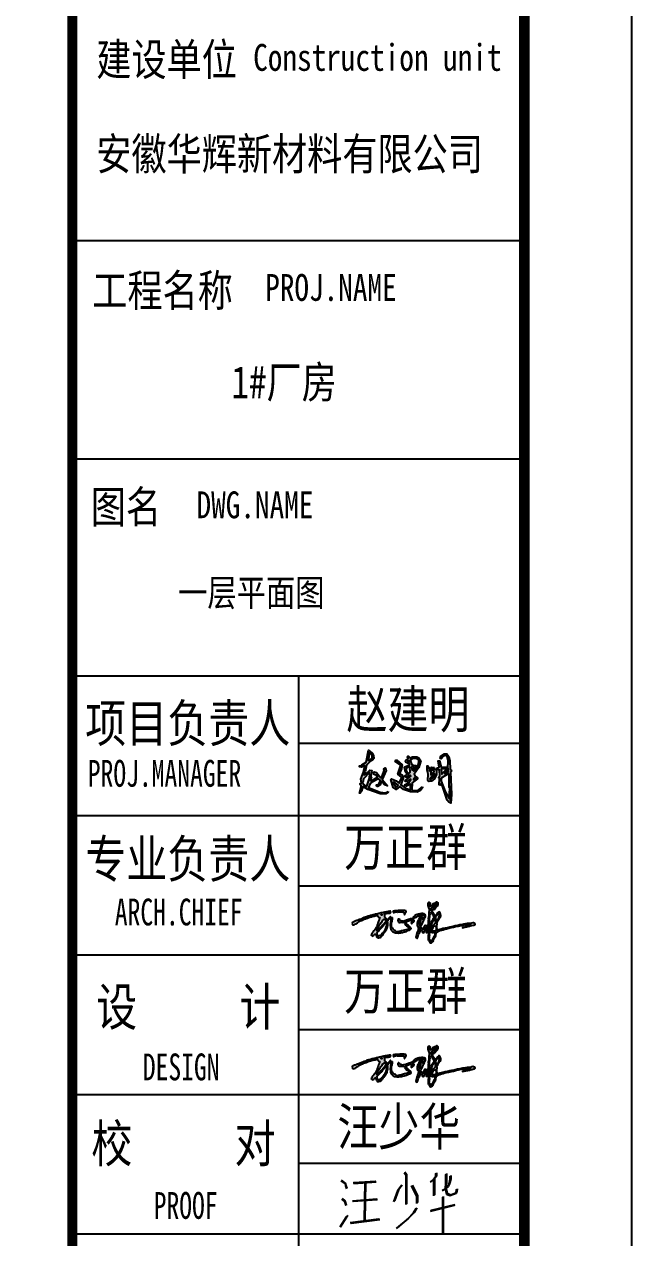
# Model space of a CAD drawing. Extents: x -266287 to 275962, y -324567 to 363765.
# Drawn here: x -83078 to -71765, y 43529 to 66148 of the extents above; entities that cross this region are included whole.
import ezdxf
from ezdxf.enums import TextEntityAlignment as Align

# ---------------------------------------------------------------- set-up
doc = ezdxf.new("R2010")
doc.units = 0
doc.header["$LTSCALE"] = 1000
doc.linetypes.add('LENGSHUI', pattern=[22, 20, -1, 0, -1])
doc.layers.get('0').update_dxf_attribs({"linetype": 'CONTINUOUS'})
for name, color, linetype in [('0-TK', 4, 'CONTINUOUS'), ('00签名', 7, 'LENGSHUI'), ('PUB_TITLE', 4, 'CONTINUOUS')]:
    doc.layers.add(name, color=color, linetype=linetype)
doc.styles.add('-黑体', font='simhei.ttf', dxfattribs={"width": 0.8})

# ---------------------------------------------------------------- blocks, each defined once
blk = doc.blocks.new('A$C41BB26E9')
for p, q in [((783, 753), (803, 727)), ((787, 758), (808, 733)), ((794, 763), (814, 738)), ((1172, 748), (1172, 708)), ((1179, 753), (1179, 713)), ((8, 656), (61, 616)), ((12, 658), (64, 618)), ((14, 661), (66, 622)), ((61, 616), (65, 591)), ((64, 618), (68, 593)), ((66, 622), (70, 596)), ((70, 596), (81, 564)), ((158, 630), (432, 651)), ((162, 632), (436, 652)), ((166, 623), (440, 643)), ((169, 624), (443, 644)), ((301, 641), (293, 177)), ((304, 642), (296, 178)), ((309, 633), (301, 169)), ((312, 635), (304, 171)), ((753, 595), (707, 537)), ((760, 600), (713, 542)), ((803, 727), (803, 362)), ((808, 733), (808, 367)), ((814, 738), (814, 372)), ((874, 596), (940, 471)), ((881, 601), (947, 476)), ((1145, 670), (1101, 635)), ((1149, 675), (1105, 640)), ((1156, 680), (1112, 645)), ((1167, 703), (1145, 670)), ((1145, 670), (1145, 472)), ((1172, 708), (1149, 675)), ((1150, 675), (1150, 477)), ((1179, 713), (1156, 680)), ((1156, 680), (1156, 482)), ((1167, 743), (1167, 703)), ((1291, 621), (1285, 563)), ((1290, 732), (1292, 663)), ((1296, 626), (1290, 568)), ((1292, 663), (1291, 621)), ((1295, 737), (1296, 668)), ((1296, 668), (1296, 626)), ((1302, 631), (1296, 574)), ((1302, 743), (1303, 673)), ((1303, 673), (1302, 631)), ((1331, 615), (1317, 580)), ((1335, 620), (1322, 585)), ((1342, 625), (1329, 591)), ((1343, 670), (1331, 615)), ((1348, 675), (1335, 620)), ((1355, 680), (1342, 625)), ((1345, 710), (1343, 670)), ((1350, 715), (1348, 675)), ((1357, 720), (1355, 680)), ((65, 591), (76, 558)), ((68, 593), (79, 560)), ((702, 532), (653, 398)), ((707, 537), (658, 403)), ((713, 542), (665, 408)), ((748, 590), (702, 532)), ((870, 591), (935, 466)), ((935, 466), (935, 377)), ((940, 471), (940, 382)), ((947, 476), (947, 387)), ((1274, 544), (1250, 531)), ((1252, 453), (1252, 0)), ((1279, 549), (1255, 536)), ((1256, 458), (1257, 5)), ((1285, 554), (1262, 541)), ((1263, 463), (1264, 10)), ((1317, 580), (1274, 544)), ((1322, 585), (1279, 549)), ((1329, 591), (1285, 554)), ((1285, 563), (1302, 492)), ((1290, 568), (1307, 498)), ((1296, 574), (1313, 503)), ((1302, 492), (1343, 473)), ((1307, 498), (1347, 478)), ((1313, 503), (1354, 483)), ((1343, 473), (1422, 505)), ((1347, 478), (1426, 510)), ((1354, 483), (1433, 515)), ((1422, 505), (1427, 546)), ((1426, 510), (1431, 551)), ((1433, 515), (1438, 556)), ((18, 431), (54, 402)), ((21, 433), (57, 404)), ((23, 437), (59, 407)), ((54, 402), (69, 350)), ((57, 404), (72, 352)), ((59, 407), (74, 355)), ((150, 410), (448, 432)), ((153, 411), (451, 433)), ((156, 405), (454, 427)), ((159, 406), (457, 428)), ((926, 312), (896, 257)), ((931, 317), (901, 262)), ((938, 323), (907, 267)), ((1106, 284), (1400, 355)), ((1111, 289), (1405, 360)), ((1118, 294), (1411, 365)), ((0, 95), (95, 235)), ((0, 89), (78, 211)), ((3, 91), (81, 213)), ((5, 95), (83, 216)), ((58, 180), (74, 205)), ((62, 182), (77, 207)), ((64, 186), (79, 210)), ((123, 142), (475, 189)), ((126, 143), (479, 190)), ((131, 134), (483, 181)), ((134, 135), (486, 182)), ((828, 187), (687, 68)), ((833, 192), (692, 73)), ((839, 197), (699, 78)), ((896, 257), (828, 187)), ((901, 262), (833, 192)), ((907, 267), (839, 197))]:
    blk.add_line(p, q)
blk = doc.blocks.new('WZQ')
h = blk.add_hatch(color=256)
h.paths.add_polyline_path([(11296, 18321), (11272, 18339), (11273, 18447), (11289, 18516), (11289, 18568), (11289, 18629), (11283, 18671), (11257, 18685), (11245, 18715), (11245, 18745), (11261, 18767), (11293, 18771), (11349, 18773), (11435, 18791), (11561, 18811), (11689, 18819), (11822, 18829), (11930, 18849), (11992, 18879), (12014, 18944), (12003, 18996), (11994, 19030), (11983, 19051), (11962, 19062), (11912, 19056), (11892, 19049), (11839, 19041), (11790, 19023), (11759, 19017), (11723, 19015), (11670, 19005), (11608, 18994), (11569, 18986), (11530, 18975), (11443, 18958), (11427, 18954), (11386, 18954), (11295, 18936), (11271, 18932), (11185, 18915), (11086, 18898), (11047, 18882), (10977, 18871), (10907, 18860), (10823, 18851), (10717, 18827), (10661, 18801), (10599, 18795), (10557, 18778), (10531, 18769), (10455, 18748), (10386, 18735), (10352, 18727), (10220, 18723), (10188, 18691), (10156, 18687), (9976, 18643), (9864, 18619), (9744, 18595), (9543, 18527), (9327, 18471), (9251, 18447), (9179, 18423), (9047, 18387), (8903, 18335), (8771, 18279), (8682, 18243), (8370, 18105), (8273, 18069), (8111, 18040), (7978, 17955), (7864, 17931), (7723, 17875), (7642, 17846), (7553, 17814), (7488, 17778), (7415, 17729), (7371, 17693), (7294, 17664), (7270, 17604), (7261, 17577), (7268, 17542), (7284, 17516), (7295, 17492), (7317, 17467), (7344, 17448), (7412, 17404), (7468, 17395), (7523, 17404), (7639, 17467), (7711, 17515), (7749, 17540), (7826, 17577), (7867, 17620), (7928, 17657), (8002, 17721), (8056, 17762), (8120, 17791), (8204, 17834), (8280, 17872), (8357, 17917), (8417, 17939), (8546, 17985), (8611, 18021), (8657, 18044), (8765, 18093), (8838, 18128), (8916, 18142), (8992, 18171), (9068, 18202), (9170, 18233), (9246, 18258), (9412, 18333), (9471, 18351), (9562, 18372), (9615, 18385), (9669, 18400), (9745, 18435), (9826, 18448), (9865, 18458), (10017, 18479), (10065, 18496), (10130, 18494), (10162, 18519), (10205, 18535), (10244, 18535), (10340, 18562), (10358, 18568), (10396, 18495), (10411, 18465), (10442, 18423), (10466, 18393), (10478, 18371), (10502, 18345), (10536, 18325), (10589, 18304), (10605, 18299), (10649, 18293), (10668, 18293), (10651, 18221), (10645, 18183), (10633, 18146), (10626, 18118), (10614, 18091), (10602, 18059), (10580, 18011), (10567, 17978), (10536, 17911), (10520, 17864), (10465, 17722), (10431, 17648), (10412, 17581), (10393, 17533), (10372, 17496), (10348, 17421), (10345, 17344), (10340, 17312), (10308, 17253), (10284, 17179), (10249, 17128), (10200, 17049), (10167, 16978), (10134, 16936), (10110, 16894), (10077, 16833), (10049, 16786), (9941, 16654), (9842, 16560), (9753, 16419), (9701, 16330), (9654, 16269), (9645, 16208), (9631, 16147), (9734, 16053), (9800, 16010), (9838, 16034), (9870, 16085), (9936, 16123), (10016, 16203), (10059, 16236), (10124, 16259), (10162, 16259), (10186, 16175), (10214, 16081), (10251, 15996), (10280, 15944), (10331, 15869), (10360, 15836), (10435, 15836), (10468, 15818), (10538, 15808), (10703, 15850), (10778, 15897), (10844, 15959), (10938, 16085), (11065, 16189), (11098, 16236), (11145, 16306), (11173, 16363), (11249, 16476), (11291, 16518), (11385, 16659), (11498, 16837), (11559, 16974), (11620, 17195), (11649, 17275), (11672, 17472), (11672, 17557), (11658, 17674), (11634, 17773), (11611, 17886), (11987, 18332), (11987, 18389), (11926, 18389), (11893, 18337), (11762, 18201), (11710, 18130), (11639, 18069), (11573, 18013), (11545, 18039), (11507, 18108), (11485, 18141), (11430, 18202), (11388, 18251), (11355, 18271), (11309, 18304)])
h.paths.add_polyline_path([(10874, 18586), (10854, 18607), (10839, 18647), (10829, 18673), (10863, 18686), (10905, 18691), (10937, 18667), (10935, 18637), (10927, 18614), (10918, 18593)], flags=16)
h.paths.add_polyline_path([(11115, 18044), (11200, 18096), (11284, 18103), (11327, 18035), (11379, 17934), (11401, 17891), (11405, 17862), (11395, 17810), (11320, 17712), (11255, 17657), (11203, 17576), (11037, 17419), (10998, 17354), (10861, 17211), (10724, 17078), (10665, 17003), (10643, 16974), (10509, 16843), (10444, 16762), (10366, 16687), (10340, 16677), (10324, 16688), (10327, 16707), (10330, 16785), (10362, 16866), (10388, 16928), (10408, 16990), (10454, 17071), (10483, 17153), (10584, 17306), (10626, 17403), (10708, 17472), (10760, 17559), (10812, 17647), (10844, 17664), (10962, 17804), (11063, 17976)], flags=16)
h.paths.add_polyline_path([(11421, 17667), (11439, 17667), (11472, 17601), (11498, 17479), (11491, 17331), (11428, 17110), (11391, 16984), (11299, 16793), (11195, 16623), (11129, 16527), (11051, 16390), (10955, 16317), (10867, 16210), (10701, 16110), (10597, 16040), (10497, 16010), (10427, 16051), (10412, 16103), (10398, 16158), (10350, 16235), (10335, 16306), (10298, 16365), (10346, 16424), (10409, 16516), (10520, 16630), (10612, 16730), (10719, 16852), (10833, 16988), (10926, 17091), (10992, 17147), (11018, 17206), (11133, 17287), (11166, 17372), (11225, 17431), (11273, 17505), (11358, 17586)], flags=16)
h.paths.add_polyline_path([(12180, 17834), (12190, 17952), (12226, 18065), (12244, 18165), (12216, 18281), (12211, 18280), (12111, 18244), (12053, 18136), (12028, 18032), (12028, 17895), (11995, 17812), (11985, 17647), (11954, 17431), (11954, 17318), (11976, 17205), (11995, 17028), (12026, 16806), (12149, 16684), (12235, 16589), (12321, 16525), (12475, 16453), (12602, 16425), (12752, 16412), (12919, 16407), (13006, 16389), (13214, 16425), (13350, 16453), (13454, 16471), (13668, 16525), (13781, 16552), (13926, 16593), (14116, 16693), (14311, 16756), (14425, 16824), (14534, 16915), (14511, 17005), (14398, 17123), (14275, 17232), (14148, 17354), (14080, 17418), (13989, 17486), (13921, 17544), (13813, 17608), (13754, 17608), (13835, 17708), (13985, 17775), (14062, 17839), (14184, 17875), (14348, 17943), (14547, 17952), (14656, 17961), (14724, 17961), (14701, 17902), (14656, 17866), (14606, 17825), (14574, 17771), (14497, 17708), (14484, 17640), (14547, 17581), (14620, 17544), (14683, 17626), (14815, 17717), (14846, 17780), (14887, 17875), (14892, 17961), (14774, 18088), (14715, 18165), (14629, 18188), (14420, 18129), (14252, 18061), (14180, 18043), (13953, 17957), (13872, 17911), (13613, 17852), (13522, 17816), (13445, 17830), (13323, 17862), (13182, 17948), (13124, 18047), (13001, 18097), (12910, 18097), (12897, 18043), (12897, 17948), (12938, 17839), (12974, 17744), (13078, 17703), (13151, 17703), (13223, 17717), (13287, 17712), (13386, 17698), (13495, 17712), (13577, 17708), (13645, 17703), (13677, 17658), (13699, 17558), (13790, 17490), (13876, 17372), (13953, 17268), (14026, 17223), (14107, 17155), (14180, 17110), (14230, 17064), (14284, 16983), (14293, 16915), (14275, 16874), (14062, 16833), (13931, 16801), (13858, 16801), (13677, 16752), (13318, 16652), (13133, 16598), (13051, 16575), (12960, 16543), (12833, 16530), (12752, 16521), (12670, 16589), (12579, 16675), (12471, 16724), (12366, 16811), (12316, 16865), (12212, 17010), (12194, 17046), (12108, 17200), (12094, 17313), (12112, 17467), (12112, 17649), (12144, 17735)])
h.paths.add_polyline_path([(13906, 19102), (13861, 19120), (13760, 19117), (13689, 19138), (13596, 19167), (13519, 19164), (13457, 19161), (13252, 19173), (13165, 19164), (13028, 19141), (12945, 19141), (12853, 19129), (12722, 19126), (12594, 19126), (12529, 19114), (12484, 19099), (12428, 19093), (12359, 19093), (12312, 19079), (12273, 19062), (12290, 18957), (12317, 18896), (12417, 18896), (12484, 18940), (12528, 18962), (12583, 18974), (12667, 19001), (12750, 19001), (12844, 18968), (12966, 18974), (13127, 18974), (13282, 18974), (13476, 18968), (13598, 18968), (13642, 18907), (13670, 18785), (13675, 18691), (13675, 18658), (13682, 18631), (13735, 18667), (13771, 18714), (13795, 18799), (13850, 18852), (13870, 18906), (13882, 19001)])
h.paths.add_polyline_path([(16098, 18038), (16129, 18100), (16150, 18163), (16197, 18303), (16266, 18420), (16256, 18554), (16209, 18671), (16092, 18741), (15931, 18781), (15780, 18771), (15606, 18741), (15495, 18714), (15408, 18694), (15328, 18678), (15247, 18651), (15013, 18580), (14949, 18510), (14852, 18426), (14758, 18346), (14721, 18314), (14717, 18259), (14747, 18229), (14824, 18211), (14884, 18250), (15017, 18293), (15112, 18357), (15202, 18391), (15322, 18469), (15579, 18550), (15656, 18571), (15836, 18576), (15939, 18576), (16051, 18597), (16137, 18567), (16137, 18430), (16094, 18323), (16051, 18156), (15991, 18070), (15939, 18061), (15927, 18134), (15961, 18199), (15978, 18233), (15918, 18314), (15832, 18361), (15742, 18396), (15661, 18374), (15562, 18306), (15519, 18233), (15463, 18113), (15429, 18040), (15377, 17907), (15309, 17779), (15253, 17581), (15232, 17414), (15296, 17213), (15360, 17149), (15450, 17157), (15455, 17114), (15371, 16861), (15356, 16740), (15288, 16589), (15273, 16498), (15227, 16362), (15167, 16203), (15159, 16143), (15106, 16022), (15076, 15871), (15121, 15788), (15250, 15735), (15295, 15818), (15348, 15946), (15371, 16067), (15424, 16234), (15484, 16385), (15560, 16521), (15613, 16627), (15651, 16717), (15711, 16808), (15764, 16838), (15832, 16672), (15870, 16566), (15923, 16453), (16044, 16438), (16089, 16559), (16173, 16732), (16195, 16838), (16271, 17080), (16347, 17080), (16347, 16967), (16339, 16740), (16339, 16619), (16347, 16460), (16452, 16460), (16543, 16483), (16558, 16717), (16558, 16853), (16566, 16929), (16634, 17057), (16672, 17216), (16672, 17299), (16672, 17495), (16725, 17601), (16747, 17745), (16760, 17911), (16769, 18101), (16769, 18261), (16799, 18368), (16803, 18475), (16803, 18572), (16833, 18669), (16818, 18752), (16828, 18927), (16927, 18921), (17067, 18761), (17147, 18621), (17214, 18535), (17257, 18437), (17300, 18370), (17317, 18350), (17317, 18321), (17291, 18255), (17187, 18107), (17111, 18028), (17039, 17854), (16936, 17648), (16881, 17489), (16802, 17216), (16737, 16974), (16706, 16876), (16718, 16832), (16701, 16760), (16690, 16659), (16667, 16570), (16651, 16448), (16645, 16342), (16634, 16237), (16612, 16053), (16606, 15870), (16595, 15736), (16595, 15597), (16601, 15541), (16651, 15469), (16701, 15380), (16745, 15313), (16807, 15219), (16896, 15191), (16985, 15202), (17035, 15241), (17118, 15297), (17180, 15375), (17230, 15491), (17252, 15536), (17308, 15675), (17391, 15792), (17486, 15931), (17519, 16048), (17553, 16181), (17592, 16337), (17619, 16437), (17669, 16509), (17855, 16627), (18010, 16697), (18220, 16760), (18297, 16802), (18444, 16795), (18514, 16837), (18851, 16914), (19140, 16985), (19438, 17056), (19679, 17098), (19955, 17176), (20330, 17247), (20486, 17282), (20706, 17324), (20769, 17324), (20986, 17388), (21315, 17424), (21457, 17459), (21612, 17459), (21789, 17473), (21747, 17402), (21669, 17360), (21485, 17289), (21173, 17183), (21032, 17126), (20805, 17048), (21676, 17218), (21867, 17303), (21952, 17303), (22186, 17367), (22271, 17388), (22370, 17459), (22328, 17565), (22165, 17629), (22087, 17650), (21740, 17551), (21534, 17551), (21363, 17550), (21173, 17508), (20982, 17473), (20840, 17452), (20784, 17445), (20479, 17381), (20238, 17324), (20175, 17324), (19912, 17268), (19792, 17225), (19452, 17169), (19240, 17133), (18978, 17048), (18687, 16999), (18397, 16942), (18198, 16879), (18021, 16829), (17745, 16758), (17667, 16737), (17681, 16886), (17674, 17112), (17674, 17232), (17688, 17480), (17660, 17615), (17653, 17692), (17788, 17870), (17839, 17984), (17902, 18086), (18004, 18228), (18101, 18330), (18152, 18523), (18141, 18652), (18119, 18725), (18079, 18849), (18021, 18944), (17966, 18984), (17915, 18969), (17875, 18951), (17845, 18915), (17718, 18813), (17659, 18736), (17641, 18670), (17520, 18583), (17477, 18513), (17447, 18495), (17414, 18601), (17371, 18674), (17334, 18725), (17298, 18783), (17265, 18842), (17199, 18926), (17141, 18999), (17075, 19053), (17031, 19086), (17130, 19148), (17170, 19199), (17305, 19265), (17407, 19331), (17487, 19407), (17502, 19473), (17737, 19711), (17801, 19871), (17824, 20009), (17812, 20089), (17697, 20181), (17606, 20181), (17525, 20135), (17405, 20072), (17227, 19974), (17066, 19820), (16992, 19745), (16894, 19699), (16825, 19671), (16814, 19825), (16843, 19951), (16871, 20049), (16751, 20146), (16636, 20123), (16579, 20095), (16550, 19986), (16550, 19871), (16556, 19768), (16596, 19665), (16665, 19407), (16705, 19350), (16688, 18776), (16665, 18450), (16613, 18175), (16642, 18008), (16585, 17888), (16585, 17716), (16585, 17493), (16573, 17349), (16533, 17212), (16504, 17143), (16424, 17235), (16378, 17275), (16258, 17315), (16158, 17276), (16110, 17171), (16053, 17114), (16012, 16928), (15988, 16863), (15923, 16936), (15826, 17017), (15745, 16985), (15680, 16928), (15591, 16863), (15542, 16782), (15607, 16985), (15680, 17179), (15729, 17333), (15769, 17406), (15899, 17617), (15972, 17787), (15967, 17855), (16051, 17954)])
h.paths.add_polyline_path([(15710, 17994), (15702, 17894), (15679, 17829), (15663, 17749), (15644, 17676), (15629, 17611), (15602, 17546), (15587, 17499), (15560, 17415), (15475, 17388), (15464, 17434), (15445, 17519), (15445, 17580), (15456, 17626), (15475, 17733), (15491, 17795), (15514, 17860), (15529, 17937), (15548, 17987), (15568, 18036), (15594, 18075), (15629, 18125), (15690, 18155), (15721, 18182), (15721, 18148), (15710, 18063)], flags=16)
h.paths.add_polyline_path([(17009, 17527), (17044, 17615), (17092, 17738), (17229, 18006), (17295, 18137), (17387, 18190), (17422, 18089), (17457, 17997), (17484, 17918), (17501, 17821), (17519, 17729), (17479, 17650), (17378, 17505), (17308, 17400), (17233, 17290), (17136, 17224), (17088, 17123), (17031, 17035), (16996, 16965), (16908, 16846), (16851, 16675), (16899, 16539), (16996, 16451), (17119, 16399), (17211, 16412), (17303, 16442), (17404, 16478), (17494, 16473), (17491, 16427), (17484, 16360), (17456, 16242), (17438, 16161), (17388, 16065), (17301, 15891), (17240, 15786), (17163, 15620), (17108, 15565), (17019, 15493), (16958, 15421), (16903, 15371), (16842, 15421), (16786, 15493), (16759, 15587), (16698, 15681), (16703, 15759), (16723, 16043), (16741, 16166), (16736, 16254), (16789, 16640), (16785, 16754), (16824, 16873), (16824, 16952), (16868, 17119), (16921, 17277), (16961, 17417)], flags=16)
h.paths.add_polyline_path([(16830, 19236), (16863, 19328), (16930, 19391), (17023, 19466), (17086, 19521), (17119, 19567), (17182, 19655), (17283, 19802), (17388, 19852), (17489, 19928), (17556, 19966), (17590, 19987), (17657, 19987), (17657, 19911), (17623, 19840), (17585, 19806), (17510, 19747), (17426, 19672), (17376, 19584), (17338, 19521), (17266, 19441), (17220, 19391), (17166, 19340), (17082, 19299), (17019, 19265), (16947, 19244), (16897, 19215)], flags=16)
h.paths.add_polyline_path([(17237, 17145), (17369, 17220), (17418, 17259), (17497, 17250), (17541, 17237), (17541, 17154), (17558, 17070), (17558, 16987), (17558, 16899), (17558, 16816), (17545, 16767), (17527, 16710), (17484, 16666), (17369, 16640), (17207, 16640), (17088, 16640), (17057, 16684), (17084, 16816), (17119, 16877), (17163, 16965), (17198, 17066)], flags=16)
h.paths.add_polyline_path([(17523, 18232), (17512, 18320), (17559, 18429), (17606, 18501), (17663, 18548), (17751, 18626), (17818, 18693), (17865, 18714), (17937, 18631), (17937, 18522), (17922, 18470), (17911, 18403), (17880, 18310), (17844, 18242), (17808, 18170), (17787, 18097), (17751, 18040), (17673, 17937), (17621, 17905), (17582, 17970), (17595, 18071), (17548, 18180)], flags=16)
for p, q in [((12028, 17895), (11995, 17812)), ((12053, 18136), (12028, 18032)), ((12028, 18032), (12028, 17895)), ((12111, 18244), (12053, 18136)), ((12211, 18280), (12111, 18244)), ((12180, 17834), (12190, 17952)), ((12190, 17952), (12226, 18065)), ((12244, 18165), (12216, 18281)), ((12226, 18065), (12244, 18165)), ((12312, 19079), (12273, 19062)), ((12273, 19062), (12290, 18957)), ((12290, 18957), (12317, 18896)), ((12359, 19093), (12312, 19079)), ((12317, 18896), (12417, 18896)), ((12428, 19093), (12359, 19093)), ((12417, 18896), (12484, 18940)), ((12484, 19099), (12428, 19093)), ((12529, 19114), (12484, 19099)), ((12484, 18940), (12528, 18962)), ((12528, 18962), (12583, 18974)), ((12594, 19126), (12529, 19114)), ((12583, 18974), (12667, 19001)), ((12722, 19126), (12594, 19126)), ((12667, 19001), (12750, 19001)), ((12853, 19129), (12722, 19126)), ((12750, 19001), (12844, 18968)), ((12844, 18968), (12966, 18974)), ((12945, 19141), (12853, 19129)), ((12910, 18097), (12897, 18043)), ((12897, 18043), (12897, 17948)), ((12897, 17948), (12938, 17839)), ((13001, 18097), (12910, 18097)), ((13028, 19141), (12945, 19141)), ((12966, 18974), (13127, 18974)), ((13124, 18047), (13001, 18097)), ((13165, 19164), (13028, 19141)), ((13182, 17948), (13124, 18047)), ((13127, 18974), (13282, 18974)), ((13252, 19173), (13165, 19164)), ((13323, 17862), (13182, 17948)), ((13457, 19161), (13252, 19173)), ((13282, 18974), (13476, 18968)), ((13445, 17830), (13323, 17862)), ((13519, 19164), (13457, 19161)), ((13476, 18968), (13598, 18968)), ((13596, 19167), (13519, 19164)), ((13613, 17852), (13522, 17816)), ((13689, 19138), (13596, 19167)), ((13598, 18968), (13642, 18907)), ((13872, 17911), (13613, 17852)), ((13642, 18907), (13670, 18785)), ((13670, 18785), (13675, 18691)), ((13675, 18691), (13675, 18658)), ((13675, 18658), (13682, 18631)), ((13682, 18631), (13735, 18667)), ((13760, 19117), (13689, 19138)), ((13735, 18667), (13771, 18714)), ((13861, 19120), (13760, 19117)), ((13771, 18714), (13795, 18799)), ((13795, 18799), (13850, 18852)), ((13850, 18852), (13870, 18906)), ((13906, 19102), (13861, 19120)), ((13870, 18906), (13882, 19001)), ((13953, 17957), (13872, 17911)), ((13882, 19001), (13906, 19102)), ((14180, 18043), (13953, 17957)), ((14062, 17839), (14184, 17875)), ((14252, 18061), (14180, 18043)), ((14184, 17875), (14348, 17943)), ((14420, 18129), (14252, 18061)), ((14348, 17943), (14547, 17952)), ((14629, 18188), (14420, 18129)), ((14547, 17952), (14656, 17961)), ((14656, 17866), (14606, 17825)), ((14715, 18165), (14629, 18188)), ((14656, 17961), (14724, 17961)), ((14701, 17902), (14656, 17866)), ((14724, 17961), (14701, 17902)), ((14774, 18088), (14715, 18165)), ((14715, 18165), (14715, 18165)), ((14892, 17961), (14774, 18088)), ((14846, 17780), (14887, 17875)), ((14887, 17875), (14892, 17961)), ((11985, 17647), (11954, 17431)), ((11954, 17431), (11954, 17318)), ((11954, 17318), (11976, 17205)), ((11976, 17205), (11995, 17028)), ((11995, 17812), (11985, 17647)), ((11995, 17028), (12026, 16806)), ((12026, 16806), (12149, 16684)), ((12094, 17313), (12112, 17467)), ((12108, 17200), (12094, 17313)), ((12194, 17046), (12108, 17200)), ((12112, 17649), (12144, 17735)), ((12112, 17467), (12112, 17649)), ((12144, 17735), (12180, 17834)), ((12149, 16684), (12235, 16589)), ((12212, 17010), (12194, 17046)), ((12316, 16865), (12212, 17010)), ((12235, 16589), (12321, 16525)), ((12366, 16811), (12316, 16865)), ((12321, 16525), (12475, 16453)), ((12471, 16724), (12366, 16811)), ((12579, 16675), (12471, 16724)), ((12475, 16453), (12602, 16425)), ((12670, 16589), (12579, 16675)), ((12602, 16425), (12752, 16412)), ((12752, 16521), (12670, 16589)), ((12833, 16530), (12752, 16521)), ((12752, 16412), (12919, 16407)), ((12960, 16543), (12833, 16530)), ((12919, 16407), (13006, 16389)), ((12938, 17839), (12974, 17744)), ((13051, 16575), (12960, 16543)), ((12974, 17744), (13078, 17703)), ((13006, 16389), (13214, 16425)), ((13133, 16598), (13051, 16575)), ((13078, 17703), (13151, 17703)), ((13318, 16652), (13133, 16598)), ((13151, 17703), (13223, 17717)), ((13214, 16425), (13350, 16453)), ((13223, 17717), (13287, 17712)), ((13287, 17712), (13386, 17698)), ((13677, 16752), (13318, 16652)), ((13350, 16453), (13454, 16471)), ((13386, 17698), (13495, 17712)), ((13522, 17816), (13445, 17830)), ((13454, 16471), (13668, 16525)), ((13495, 17712), (13577, 17708)), ((13577, 17708), (13645, 17703)), ((13645, 17703), (13677, 17658)), ((13668, 16525), (13781, 16552)), ((13677, 17658), (13699, 17558)), ((13858, 16801), (13677, 16752)), ((13699, 17558), (13790, 17490)), ((13754, 17608), (13835, 17708)), ((13813, 17608), (13754, 17608)), ((13781, 16552), (13926, 16593)), ((13790, 17490), (13876, 17372)), ((13921, 17544), (13813, 17608)), ((13835, 17708), (13985, 17775)), ((13931, 16801), (13858, 16801)), ((13858, 16801), (13858, 16801)), ((13876, 17372), (13953, 17268)), ((13989, 17486), (13921, 17544)), ((13926, 16593), (14116, 16693)), ((14062, 16833), (13931, 16801)), ((13953, 17268), (14026, 17223)), ((13985, 17775), (14062, 17839)), ((14080, 17418), (13989, 17486)), ((14026, 17223), (14107, 17155)), ((14275, 16874), (14062, 16833)), ((14148, 17354), (14080, 17418)), ((14107, 17155), (14180, 17110)), ((14116, 16693), (14311, 16756)), ((14275, 17232), (14148, 17354)), ((14180, 17110), (14230, 17064)), ((14230, 17064), (14284, 16983)), ((14398, 17123), (14275, 17232)), ((14293, 16915), (14275, 16874)), ((14284, 16983), (14293, 16915)), ((14311, 16756), (14425, 16824)), ((14511, 17005), (14398, 17123)), ((14425, 16824), (14534, 16915)), ((14497, 17708), (14484, 17640)), ((14484, 17640), (14547, 17581)), ((14574, 17771), (14497, 17708)), ((14534, 16915), (14511, 17005)), ((14547, 17581), (14620, 17544)), ((14606, 17825), (14574, 17771)), ((14574, 17771), (14574, 17771)), ((14620, 17544), (14683, 17626)), ((14683, 17626), (14815, 17717)), ((14815, 17717), (14846, 17780))]:
    blk.add_line(p, q)
for points in [[(14721, 18314), (14717, 18259), (14747, 18229), (14824, 18211), (14884, 18250), (15017, 18293), (15112, 18357), (15202, 18391), (15322, 18469), (15579, 18550), (15656, 18571), (15836, 18576), (15939, 18576), (16051, 18597), (16137, 18567), (16137, 18430), (16094, 18323), (16051, 18156), (15991, 18070), (15939, 18061), (15927, 18134), (15961, 18199), (15978, 18233), (15918, 18314), (15832, 18361), (15742, 18396), (15661, 18374), (15562, 18306), (15519, 18233), (15463, 18113), (15429, 18040), (15377, 17907), (15309, 17779), (15253, 17581), (15232, 17414), (15296, 17213), (15360, 17149), (15450, 17157), (15455, 17114), (15371, 16861), (15356, 16740), (15288, 16589), (15273, 16498), (15227, 16362), (15167, 16203), (15159, 16143), (15106, 16022), (15076, 15871), (15121, 15788), (15250, 15735), (15295, 15818), (15348, 15946), (15371, 16067), (15424, 16234), (15484, 16385), (15560, 16521), (15613, 16627), (15651, 16717), (15711, 16808), (15764, 16838), (15832, 16672), (15870, 16566), (15923, 16453), (16044, 16438), (16089, 16559), (16173, 16732), (16195, 16838), (16271, 17080), (16347, 17080), (16347, 16967), (16339, 16740), (16339, 16619), (16347, 16460), (16452, 16460), (16543, 16483), (16543, 16483), (16558, 16717), (16558, 16853), (16566, 16929), (16634, 17057), (16672, 17216), (16672, 17299), (16672, 17495), (16725, 17601), (16747, 17745), (16760, 17911), (16769, 18101), (16769, 18261), (16799, 18368), (16803, 18475), (16803, 18572), (16833, 18669), (16818, 18752), (16828, 18927), (16927, 18921), (17067, 18761), (17147, 18621), (17214, 18535), (17257, 18437), (17300, 18370), (17300, 18370), (17300, 18370), (17317, 18350), (17317, 18321), (17291, 18255), (17187, 18107), (17111, 18028), (17039, 17854), (16936, 17648), (16881, 17489), (16802, 17216), (16737, 16974), (16706, 16876), (16718, 16832), (16701, 16760), (16690, 16659), (16667, 16570), (16651, 16448), (16645, 16342), (16634, 16237), (16612, 16053), (16612, 16053), (16606, 15870), (16595, 15736), (16595, 15597), (16601, 15541), (16651, 15469), (16701, 15380), (16745, 15313), (16807, 15219), (16896, 15191), (16985, 15202), (17035, 15241), (17118, 15297), (17180, 15375), (17230, 15491), (17252, 15536), (17308, 15675), (17391, 15792), (17486, 15931), (17519, 16048), (17553, 16181), (17592, 16337), (17619, 16437), (17669, 16509), (17855, 16627), (18010, 16697), (18220, 16760), (18297, 16802), (18444, 16795), (18514, 16837), (18851, 16914), (19140, 16985), (19438, 17056), (19679, 17098), (19955, 17176), (20330, 17247), (20486, 17282), (20706, 17324), (20769, 17324), (20986, 17388), (21315, 17424), (21457, 17459), (21612, 17459), (21612, 17459), (21789, 17473), (21789, 17473), (21789, 17473), (21747, 17402), (21669, 17360), (21485, 17289), (21173, 17183), (21032, 17126), (20805, 17048), (20805, 17048), (21676, 17218), (21867, 17303), (21952, 17303), (22186, 17367), (22271, 17388), (22370, 17459), (22328, 17565), (22328, 17565), (22165, 17629), (22087, 17650), (21740, 17551), (21534, 17551), (21363, 17550), (21173, 17508), (20982, 17473), (20840, 17452), (20784, 17445), (20479, 17381), (20238, 17324), (20175, 17324), (19912, 17268), (19792, 17225), (19452, 17169), (19240, 17133), (18978, 17048), (18687, 16999), (18397, 16942), (18198, 16879), (18021, 16829), (17745, 16758), (17667, 16737), (17681, 16886), (17674, 17112), (17674, 17232), (17688, 17480), (17660, 17615), (17653, 17692), (17788, 17870), (17839, 17984), (17902, 18086), (18004, 18228), (18101, 18330), (18152, 18523), (18141, 18652), (18119, 18725), (18079, 18849), (18021, 18944), (17966, 18984), (17915, 18969), (17875, 18951), (17845, 18915), (17718, 18813), (17659, 18736), (17641, 18670), (17520, 18583), (17477, 18513), (17447, 18495), (17414, 18601), (17371, 18674), (17334, 18725), (17298, 18783), (17265, 18842), (17199, 18926), (17141, 18999), (17075, 19053), (17031, 19086), (17130, 19148), (17170, 19199), (17305, 19265), (17407, 19331), (17487, 19407), (17502, 19473), (17737, 19711), (17801, 19871), (17824, 20009), (17812, 20089), (17697, 20181), (17606, 20181), (17525, 20135), (17405, 20072), (17227, 19974), (17066, 19820), (16992, 19745), (16894, 19699), (16825, 19671), (16814, 19825), (16843, 19951), (16871, 20049), (16751, 20146), (16636, 20123), (16579, 20095), (16550, 19986), (16550, 19871), (16556, 19768), (16596, 19665), (16665, 19407), (16705, 19350), (16688, 18776), (16665, 18450), (16613, 18175), (16642, 18008), (16585, 17888), (16585, 17716), (16585, 17493), (16573, 17349), (16533, 17212), (16504, 17143), (16424, 17235), (16378, 17275), (16258, 17315), (16158, 17276), (16110, 17171), (16053, 17114), (16012, 16928), (15988, 16863), (15923, 16936), (15923, 16936), (15826, 17017), (15745, 16985), (15680, 16928), (15591, 16863), (15542, 16782), (15607, 16985), (15680, 17179), (15729, 17333), (15769, 17406), (15899, 17617), (15972, 17787), (15967, 17855), (16051, 17954), (16098, 18038), (16129, 18100), (16150, 18163), (16197, 18303), (16266, 18420), (16256, 18554), (16209, 18671), (16092, 18741), (15931, 18781), (15780, 18771), (15606, 18741), (15495, 18714), (15408, 18694), (15328, 18678), (15247, 18651), (15013, 18580), (14949, 18510), (14852, 18426), (14758, 18346), (14721, 18314)], [(16830, 19236), (16863, 19328), (16930, 19391), (17023, 19466), (17086, 19521), (17119, 19567), (17182, 19655), (17283, 19802), (17388, 19852), (17489, 19928), (17556, 19966), (17590, 19987), (17657, 19987), (17657, 19911), (17623, 19840), (17585, 19806), (17510, 19747), (17426, 19672), (17376, 19584), (17338, 19521), (17266, 19441), (17220, 19391), (17166, 19340), (17082, 19299), (17019, 19265), (16947, 19244), (16897, 19215), (16830, 19236)], [(7261, 17577), (7268, 17542), (7284, 17516), (7295, 17492), (7317, 17467), (7344, 17448), (7412, 17404), (7468, 17395), (7523, 17404), (7639, 17467), (7711, 17515), (7749, 17540), (7826, 17577), (7867, 17620), (7928, 17657), (8002, 17721), (8056, 17762), (8120, 17791), (8204, 17834), (8280, 17872), (8357, 17917), (8417, 17939), (8546, 17985), (8611, 18021), (8657, 18044), (8765, 18093), (8838, 18128), (8916, 18142), (8992, 18171), (9068, 18202), (9170, 18233), (9246, 18258), (9412, 18333), (9471, 18351), (9562, 18372), (9615, 18385), (9669, 18400), (9745, 18435), (9826, 18448), (9865, 18458), (10017, 18479), (10065, 18496), (10130, 18494), (10162, 18519), (10205, 18535), (10244, 18535), (10340, 18562), (10358, 18568), (10396, 18495), (10411, 18465), (10442, 18423), (10466, 18393), (10478, 18371), (10502, 18345), (10536, 18325), (10589, 18304), (10605, 18299), (10649, 18293), (10668, 18293), (10651, 18221), (10645, 18183), (10633, 18146), (10626, 18118), (10614, 18091), (10602, 18059), (10580, 18011), (10567, 17978), (10536, 17911), (10520, 17864), (10465, 17722), (10431, 17648), (10412, 17581), (10393, 17533), (10372, 17496), (10348, 17421), (10345, 17344), (10340, 17312), (10308, 17253), (10284, 17179), (10249, 17128), (10200, 17049), (10167, 16978), (10134, 16936), (10110, 16894), (10077, 16833), (10049, 16786), (9941, 16654), (9842, 16560), (9753, 16419), (9701, 16330), (9654, 16269), (9645, 16208), (9631, 16147), (9734, 16053), (9800, 16010), (9838, 16034), (9870, 16085), (9936, 16123), (10016, 16203), (10059, 16236), (10124, 16259), (10162, 16259), (10186, 16175), (10214, 16081), (10251, 15996), (10280, 15944), (10331, 15869), (10360, 15836), (10435, 15836), (10468, 15818), (10538, 15808), (10703, 15850), (10778, 15897), (10844, 15959), (10938, 16085), (11065, 16189), (11098, 16236), (11145, 16306), (11173, 16363), (11249, 16476), (11291, 16518), (11385, 16659), (11498, 16837), (11559, 16974), (11620, 17195), (11649, 17275), (11672, 17472), (11672, 17557), (11658, 17674), (11634, 17773), (11611, 17886), (11987, 18332), (11987, 18389), (11926, 18389), (11893, 18337), (11762, 18201), (11710, 18130), (11710, 18130), (11639, 18069), (11573, 18013), (11545, 18039), (11507, 18108), (11485, 18141), (11430, 18202), (11388, 18251), (11355, 18271), (11309, 18304), (11296, 18321), (11272, 18339), (11273, 18447), (11289, 18516), (11289, 18568), (11289, 18629), (11283, 18671), (11257, 18685), (11245, 18715), (11245, 18745), (11261, 18767), (11293, 18771), (11349, 18773), (11435, 18791), (11561, 18811), (11689, 18819), (11689, 18819), (11822, 18829), (11930, 18849), (11992, 18879), (12014, 18944), (12003, 18996), (11994, 19030), (11983, 19051), (11962, 19062), (11912, 19056), (11892, 19049), (11839, 19041), (11790, 19023), (11759, 19017), (11723, 19015), (11670, 19005), (11608, 18994), (11569, 18986), (11530, 18975), (11443, 18958), (11427, 18954), (11386, 18954), (11295, 18936), (11271, 18932), (11185, 18915), (11086, 18898), (11047, 18882), (10977, 18871), (10907, 18860), (10823, 18851), (10717, 18827), (10661, 18801), (10599, 18795), (10557, 18778), (10531, 18769), (10455, 18748), (10386, 18735), (10352, 18727), (10220, 18723), (10188, 18691), (10156, 18687), (9976, 18643), (9864, 18619), (9744, 18595), (9543, 18527), (9327, 18471), (9251, 18447), (9179, 18423), (9047, 18387), (8903, 18335), (8771, 18279), (8682, 18243), (8370, 18105), (8273, 18069), (8273, 18069), (8111, 18040), (7978, 17955), (7864, 17931), (7723, 17875), (7642, 17846), (7553, 17814), (7488, 17778), (7415, 17729), (7371, 17693), (7294, 17664), (7270, 17604), (7261, 17577)], [(10327, 16707), (10330, 16785), (10362, 16866), (10388, 16928), (10408, 16990), (10454, 17071), (10483, 17153), (10584, 17306), (10626, 17403), (10708, 17472), (10760, 17559), (10812, 17647), (10844, 17664), (10962, 17804), (11063, 17976), (11115, 18044), (11200, 18096), (11284, 18103), (11327, 18035), (11379, 17934), (11401, 17891), (11405, 17862), (11395, 17810), (11320, 17712), (11255, 17657), (11203, 17576), (11037, 17419), (10998, 17354), (10861, 17211), (10724, 17078), (10665, 17003), (10643, 16974), (10509, 16843), (10444, 16762), (10366, 16687), (10340, 16677), (10324, 16688), (10327, 16707)], [(10829, 18673), (10863, 18686), (10905, 18691), (10905, 18691), (10937, 18667), (10935, 18637), (10927, 18614), (10918, 18593), (10918, 18593), (10874, 18586), (10854, 18607), (10839, 18647), (10829, 18673)], [(15690, 18155), (15629, 18125), (15594, 18075), (15568, 18036), (15548, 17987), (15529, 17937), (15514, 17860), (15491, 17795), (15475, 17733), (15456, 17626), (15445, 17580), (15445, 17519), (15464, 17434), (15475, 17388), (15560, 17415), (15560, 17415), (15587, 17499), (15602, 17546), (15629, 17611), (15644, 17676), (15663, 17749), (15679, 17829), (15702, 17894), (15710, 17994), (15710, 18063), (15721, 18148), (15721, 18182), (15690, 18155)], [(17494, 16473), (17404, 16478), (17303, 16442), (17211, 16412), (17119, 16399), (16996, 16451), (16899, 16539), (16851, 16675), (16908, 16846), (16996, 16965), (17031, 17035), (17088, 17123), (17136, 17224), (17233, 17290), (17308, 17400), (17378, 17505), (17479, 17650), (17519, 17729), (17501, 17821), (17484, 17918), (17457, 17997), (17422, 18089), (17387, 18190), (17387, 18190), (17295, 18137), (17229, 18006), (17092, 17738), (17044, 17615), (17009, 17527), (16961, 17417), (16921, 17277), (16868, 17119), (16824, 16952), (16824, 16873), (16785, 16754), (16789, 16640), (16736, 16254), (16741, 16166), (16723, 16043), (16703, 15759), (16698, 15681), (16759, 15587), (16786, 15493), (16842, 15421), (16842, 15421), (16903, 15371), (16958, 15421), (17019, 15493), (17108, 15565), (17163, 15620), (17240, 15786), (17301, 15891), (17388, 16065), (17438, 16161), (17456, 16242), (17484, 16360), (17491, 16427), (17494, 16473)], [(17512, 18320), (17559, 18429), (17606, 18501), (17663, 18548), (17751, 18626), (17818, 18693), (17865, 18714), (17865, 18714), (17937, 18631), (17937, 18631), (17937, 18522), (17922, 18470), (17911, 18403), (17880, 18310), (17844, 18242), (17808, 18170), (17787, 18097), (17751, 18040), (17751, 18040), (17673, 17937), (17673, 17937), (17621, 17905), (17582, 17970), (17595, 18071), (17548, 18180), (17523, 18232), (17512, 18320), (17512, 18320)], [(10298, 16365), (10346, 16424), (10409, 16516), (10520, 16630), (10612, 16730), (10719, 16852), (10833, 16988), (10926, 17091), (10992, 17147), (11018, 17206), (11133, 17287), (11166, 17372), (11225, 17431), (11273, 17505), (11358, 17586), (11421, 17667), (11439, 17667), (11472, 17601), (11498, 17479), (11491, 17331), (11428, 17110), (11391, 16984), (11299, 16793), (11195, 16623), (11129, 16527), (11051, 16390), (10955, 16317), (10867, 16210), (10701, 16110), (10597, 16040), (10497, 16010), (10427, 16051), (10412, 16103), (10398, 16158), (10350, 16235), (10335, 16306), (10298, 16365)], [(17418, 17259), (17497, 17250), (17541, 17237), (17541, 17154), (17558, 17070), (17558, 16987), (17558, 16899), (17558, 16816), (17545, 16767), (17527, 16710), (17484, 16666), (17369, 16640), (17207, 16640), (17088, 16640), (17057, 16684), (17084, 16816), (17119, 16877), (17163, 16965), (17198, 17066), (17237, 17145), (17369, 17220), (17418, 17259)]]:
    blk.add_lwpolyline(points)

msp = doc.modelspace()

# ---------------------------------------------------------------- hatches: boundary and pattern name
at = {"layer": '00签名', "linetype": 'Continuous'}
h = msp.add_hatch(color=256, dxfattribs=at)
h.paths.add_polyline_path([(-76636.16892, 52407.58875), (-76590.08892, 52430.62875), (-76567.05122, 52461.35029), (-76574.73045, 52515.10952), (-76597.77045, 52561.18952), (-76666.89045, 52614.94875), (-76712.97045, 52392.23029), (-76789.76969, 52346.15029), (-76805.13045, 52323.11029), (-76835.84969, 52323.11029), (-76835.84969, 52307.74952), (-76797.44892, 52300.07029), (-76751.36892, 52330.78952), (-76736.01045, 52323.11029), (-76759.05045, 52207.91029), (-76812.80968, 52077.34952), (-76797.44892, 52008.22952), (-76820.49122, 51992.86875), (-76820.49122, 51977.51029), (-76805.13045, 51962.14952), (-76805.13045, 51939.10952), (-76835.84969, 51816.23029), (-76820.49122, 51816.23029), (-76797.44892, 51854.62875), (-76774.41122, 51939.10952), (-76682.24892, 51885.35029), (-76451.84892, 51800.86952), (-76344.33045, 51800.86952), (-76298.25045, 51831.58875), (-76298.25045, 51846.94952), (-76352.00969, 51823.90952), (-76451.84892, 51831.58875), (-76666.89045, 51923.74875), (-76636.16892, 51992.86875), (-76613.13122, 52015.90875), (-76482.57045, 52085.02875), (-76444.16969, 52054.30952), (-76474.89122, 51985.18952), (-76497.92892, 51962.14952), (-76520.97122, 51969.82875), (-76520.97122, 51954.47029), (-76497.92892, 51939.10952), (-76451.84892, 51969.82875), (-76428.81122, 52023.59029), (-76413.45045, 52023.59029), (-76367.37045, 51969.82875), (-76313.60892, 51954.47029), (-76413.45045, 52069.67029), (-76336.65122, 52238.62952), (-76352.00969, 52284.70952), (-76382.73122, 52269.34875), (-76375.04969, 52238.62952), (-76413.45045, 52131.10875), (-76436.49045, 52100.38952), (-76520.97122, 52200.22875), (-76559.36969, 52215.58952), (-76574.73045, 52200.22875), (-76559.36969, 52161.83029), (-76520.97122, 52146.46952), (-76497.92892, 52115.75029), (-76613.13122, 52046.63029), (-76636.16892, 52054.30952), (-76613.13122, 52115.75029), (-76620.81045, 52123.42952), (-76605.44969, 52238.62952), (-76643.85045, 52246.30875), (-76736.01045, 52154.14875), (-76751.36892, 52161.83029), (-76728.32892, 52215.58952), (-76705.28892, 52338.46875)])
h.paths.add_polyline_path([(-76674.56969, 52430.62875), (-76651.52969, 52561.18952), (-76636.16892, 52568.86875), (-76597.77045, 52522.78875), (-76597.77045, 52469.02952), (-76605.44969, 52461.35029), (-76659.20892, 52422.94952)], flags=16)
h.paths.add_polyline_path([(-76651.52969, 52200.22875), (-76643.85045, 52138.79029), (-76651.52969, 52131.10875), (-76651.52969, 52092.71029), (-76689.93045, 51962.14952), (-76712.97045, 51939.10952), (-76766.72969, 51985.18952), (-76774.41122, 52015.90875), (-76759.05045, 52085.02875)], flags=16)
h = msp.add_hatch(color=256, dxfattribs=at)
h.paths.add_polyline_path([(-75729.92969, 52476.70875), (-75768.33045, 52492.06952), (-75845.12969, 52492.06952), (-75898.89122, 52476.70875), (-75921.92892, 52507.43029), (-75937.28969, 52507.43029), (-75944.97122, 52484.39029), (-75929.61045, 52461.35029), (-75975.69045, 52415.27029), (-75968.00892, 52384.54875), (-75929.61045, 52369.19029), (-75937.28969, 52415.27029), (-75921.92892, 52422.94952), (-75906.57045, 52346.15029), (-75991.05122, 52307.74952), (-75998.73045, 52292.38875), (-75975.69045, 52207.91029), (-75944.97122, 52169.50952), (-75991.05122, 52131.10875), (-75968.00892, 52115.75029), (-75921.92892, 52146.46952), (-75883.53045, 52146.46952), (-75875.84892, 52131.10875), (-75983.36969, 52054.30952), (-75975.69045, 52031.26952), (-75952.65045, 52031.26952), (-75891.20969, 52077.34952), (-75875.84892, 52069.67029), (-75914.24969, 52015.90875), (-75983.36969, 51977.51029), (-75998.73045, 51954.47029), (-75960.32969, 51946.78875), (-75883.53045, 51985.18952), (-75883.53045, 51877.66875), (-75975.69045, 51908.39029), (-76067.85045, 51969.82875), (-76021.77045, 52092.71029), (-76021.77045, 52131.10875), (-76037.13122, 52154.14875), (-76090.89045, 52184.87029), (-76052.48968, 52269.34875), (-76037.13122, 52346.15029), (-76136.97045, 52430.62875), (-76160.01045, 52430.62875), (-76167.68968, 52407.58875), (-76067.85045, 52338.46875), (-76121.60968, 52169.50952), (-76052.48968, 52115.75029), (-76052.48968, 52092.71029), (-76098.56969, 52000.55029), (-76152.32892, 52046.63029), (-76236.80968, 52085.02875), (-76252.17045, 52069.67029), (-76206.09045, 51923.74875), (-76152.32892, 51885.35029), (-76083.20892, 51939.10952), (-76014.08892, 51885.35029), (-75883.53045, 51839.27029), (-75760.65122, 51831.58875), (-75699.21045, 51862.31029), (-75660.80968, 51916.06952), (-75660.80968, 51931.43029), (-75745.29045, 51862.31029), (-75829.76892, 51862.31029), (-75860.49045, 51877.66875), (-75852.81122, 52008.22952), (-75752.96969, 52085.02875), (-75752.96969, 52100.38952), (-75799.04969, 52131.10875), (-75814.41045, 52169.50952), (-75729.92969, 52292.38875), (-75691.52892, 52415.27029)])
h.paths.add_polyline_path([(-75891.20969, 52430.62875), (-75837.45045, 52461.35029), (-75768.33045, 52461.35029), (-75729.92969, 52430.62875), (-75729.92969, 52384.54875), (-75737.60892, 52376.86952), (-75737.60892, 52353.82952), (-75776.00969, 52269.34875), (-75822.08969, 52223.26875), (-75829.76892, 52230.95029), (-75783.68892, 52300.07029), (-75783.68892, 52330.78952), (-75860.49045, 52346.15029)], flags=16)
h.paths.add_polyline_path([(-75898.89122, 52300.07029), (-75891.20969, 52207.91029), (-75898.89122, 52200.22875), (-75937.28969, 52184.87029), (-75968.00892, 52230.95029), (-75968.00892, 52269.34875), (-75944.97122, 52300.07029)], flags=16)
h.paths.add_polyline_path([(-75852.81122, 52315.42875), (-75822.08969, 52315.42875), (-75814.41045, 52292.38875), (-75822.08969, 52284.70952), (-75852.81122, 52246.30875), (-75868.16969, 52300.07029)], flags=16)
h.paths.add_polyline_path([(-75799.04969, 52115.75029), (-75783.68892, 52100.38952), (-75791.37045, 52085.02875), (-75822.08969, 52061.98875), (-75829.76892, 52069.67029)], flags=16)
h.paths.add_polyline_path([(-76190.72969, 52023.59029), (-76113.93045, 51962.14952), (-76121.60968, 51954.47029), (-76160.01045, 51923.74875), (-76206.09045, 52015.90875)], flags=16)
h.paths.add_polyline_path([(-75345.92892, 52415.27029), (-75368.97122, 52415.27029), (-75353.61045, 52300.07029), (-75384.32969, 52284.70952), (-75407.36969, 52246.30875), (-75438.08892, 52269.34875), (-75445.77045, 52292.38875), (-75491.85045, 52300.07029), (-75514.89045, 52246.30875), (-75537.93045, 52230.95029), (-75545.60968, 52300.07029), (-75560.97045, 52323.11029), (-75576.32892, 52323.11029), (-75576.32892, 52246.30875), (-75553.28892, 52169.50952), (-75560.97045, 52054.30952), (-75537.93045, 52031.26952), (-75491.85045, 52038.94875), (-75438.08892, 52085.02875), (-75399.69045, 52161.83029), (-75399.69045, 52238.62952), (-75384.32969, 52253.99029), (-75345.92892, 52246.30875), (-75338.24969, 52138.79029), (-75361.28969, 52108.06875), (-75345.92892, 52092.71029), (-75353.61045, 51969.82875), (-75330.57045, 51962.14952), (-75315.20969, 52000.55029), (-75299.84892, 51985.18952), (-75200.00969, 51685.66952), (-75169.29045, 51647.26875), (-75130.88969, 51631.91029), (-75123.21045, 51793.19029), (-75138.57122, 52207.91029), (-75123.21045, 52223.26875), (-75123.21045, 52238.62952), (-75146.25045, 52253.99029), (-75153.92969, 52422.94952), (-75169.29045, 52499.74875), (-75207.68892, 52545.82875), (-75253.76892, 52545.82875), (-75322.89122, 52507.43029), (-75330.57045, 52461.35029), (-75315.20969, 52453.66875), (-75269.12969, 52507.43029), (-75223.04969, 52515.10952), (-75200.00969, 52492.06952), (-75184.65122, 52415.27029), (-75192.33045, 52277.03029), (-75223.04969, 52300.07029), (-75315.20969, 52300.07029)])
h.paths.add_polyline_path([(-75307.53045, 52269.34875), (-75223.04969, 52261.66952), (-75230.73122, 52246.30875), (-75299.84892, 52169.50952), (-75315.20969, 52261.66952)], flags=16)
h.paths.add_polyline_path([(-75445.77045, 52223.26875), (-75453.44969, 52207.91029), (-75507.20892, 52154.14875), (-75507.20892, 52215.58952), (-75468.81045, 52269.34875)], flags=16)
h.paths.add_polyline_path([(-75184.65122, 52277.03029), (-75176.96969, 52215.58952), (-75184.65122, 52207.91029), (-75230.73122, 52177.18875), (-75246.08969, 52184.87029)], flags=16)
h.paths.add_polyline_path([(-75430.40968, 52169.50952), (-75438.08892, 52154.14875), (-75453.44969, 52115.75029), (-75514.89045, 52061.98875), (-75522.56969, 52077.34952), (-75445.77045, 52177.18875)], flags=16)
h.paths.add_polyline_path([(-75184.65122, 52177.18875), (-75169.29045, 52169.50952), (-75161.60892, 52123.42952), (-75161.60892, 51923.74875), (-75146.25045, 51939.10952), (-75138.57122, 51931.43029), (-75138.57122, 51677.99029), (-75146.25045, 51670.30875), (-75153.92969, 51900.70875), (-75161.60892, 51716.38875), (-75238.41045, 51846.94952), (-75315.20969, 52038.94875), (-75315.20969, 52092.71029)], flags=16)

# ---------------------------------------------------------------- linework, layer by layer
at = {"layer": '0-TK'}
for p, q in [((-82183.49798, 62118.71903), (-73764.58828, 62118.71903)), ((-82183.49798, 58047.79366), (-73764.58828, 58047.79366))]:
    msp.add_line(p, q, dxfattribs=at)
at = {"layer": '0-TK', "const_width": 191.9817}
msp.add_lwpolyline([(-82183.49798, 28433.30504), (-82183.49798, 108433.30504)], dxfattribs=at)
at = {"layer": '00签名', "linetype": 'Continuous'}
for points in [[(-76298.25045, 51846.94952), (-76298.25045, 51831.58875), (-76344.33045, 51800.86952), (-76451.84892, 51800.86952), (-76682.24892, 51885.35029), (-76774.41122, 51939.10952), (-76797.44892, 51854.62875), (-76820.49122, 51816.23029), (-76835.84969, 51816.23029), (-76805.13045, 51939.10952), (-76805.13045, 51962.14952), (-76820.49122, 51977.51029), (-76820.49122, 51992.86875), (-76797.44892, 52008.22952), (-76812.80968, 52077.34952), (-76759.05045, 52207.91029), (-76736.01045, 52323.11029), (-76751.36892, 52330.78952), (-76797.44892, 52300.07029), (-76835.84969, 52307.74952), (-76835.84969, 52323.11029), (-76805.13045, 52323.11029), (-76789.76969, 52346.15029), (-76712.97045, 52392.23029), (-76666.89045, 52614.94875), (-76597.77045, 52561.18952), (-76574.73045, 52515.10952), (-76567.05122, 52461.35029), (-76590.08892, 52430.62875), (-76636.16892, 52407.58875), (-76705.28892, 52338.46875), (-76728.32892, 52215.58952), (-76751.36892, 52161.83029), (-76736.01045, 52154.14875), (-76643.85045, 52246.30875), (-76605.44969, 52238.62952), (-76620.81045, 52123.42952), (-76613.13122, 52115.75029), (-76636.16892, 52054.30952), (-76613.13122, 52046.63029), (-76497.92892, 52115.75029), (-76520.97122, 52146.46952), (-76559.36969, 52161.83029), (-76574.73045, 52200.22875), (-76559.36969, 52215.58952), (-76520.97122, 52200.22875), (-76436.49045, 52100.38952), (-76413.45045, 52131.10875), (-76375.04969, 52238.62952), (-76382.73122, 52269.34875), (-76352.00969, 52284.70952), (-76336.65122, 52238.62952), (-76413.45045, 52069.67029), (-76313.60892, 51954.47029), (-76367.37045, 51969.82875), (-76413.45045, 52023.59029), (-76428.81122, 52023.59029), (-76451.84892, 51969.82875), (-76497.92892, 51939.10952), (-76520.97122, 51954.47029), (-76520.97122, 51969.82875), (-76497.92892, 51962.14952), (-76474.89122, 51985.18952), (-76444.16969, 52054.30952), (-76482.57045, 52085.02875), (-76613.13122, 52015.90875), (-76636.16892, 51992.86875), (-76666.89045, 51923.74875), (-76451.84892, 51831.58875), (-76352.00969, 51823.90952), (-76298.25045, 51846.94952)], [(-76605.44969, 52461.35029), (-76597.77045, 52469.02952), (-76597.77045, 52522.78875), (-76636.16892, 52568.86875), (-76651.52969, 52561.18952), (-76674.56969, 52430.62875), (-76659.20892, 52422.94952), (-76605.44969, 52461.35029)], [(-75660.80968, 51931.43029), (-75660.80968, 51916.06952), (-75699.21045, 51862.31029), (-75760.65122, 51831.58875), (-75883.53045, 51839.27029), (-76014.08892, 51885.35029), (-76083.20892, 51939.10952), (-76152.32892, 51885.35029), (-76206.09045, 51923.74875), (-76252.17045, 52069.67029), (-76236.80968, 52085.02875), (-76152.32892, 52046.63029), (-76098.56969, 52000.55029), (-76052.48968, 52092.71029), (-76052.48968, 52115.75029), (-76121.60968, 52169.50952), (-76067.85045, 52338.46875), (-76167.68968, 52407.58875), (-76160.01045, 52430.62875), (-76136.97045, 52430.62875), (-76037.13122, 52346.15029), (-76052.48968, 52269.34875), (-76090.89045, 52184.87029), (-76037.13122, 52154.14875), (-76021.77045, 52131.10875), (-76021.77045, 52092.71029), (-76067.85045, 51969.82875), (-75975.69045, 51908.39029), (-75883.53045, 51877.66875), (-75883.53045, 51985.18952), (-75960.32969, 51946.78875), (-75998.73045, 51954.47029), (-75983.36969, 51977.51029), (-75914.24969, 52015.90875), (-75875.84892, 52069.67029), (-75891.20969, 52077.34952), (-75952.65045, 52031.26952), (-75975.69045, 52031.26952), (-75983.36969, 52054.30952), (-75875.84892, 52131.10875), (-75883.53045, 52146.46952), (-75921.92892, 52146.46952), (-75968.00892, 52115.75029), (-75991.05122, 52131.10875), (-75944.97122, 52169.50952), (-75975.69045, 52207.91029), (-75998.73045, 52292.38875), (-75991.05122, 52307.74952), (-75906.57045, 52346.15029), (-75921.92892, 52422.94952), (-75937.28969, 52415.27029), (-75929.61045, 52369.19029), (-75968.00892, 52384.54875), (-75975.69045, 52415.27029), (-75929.61045, 52461.35029), (-75944.97122, 52484.39029), (-75937.28969, 52507.43029), (-75921.92892, 52507.43029), (-75898.89122, 52476.70875), (-75845.12969, 52492.06952), (-75768.33045, 52492.06952), (-75729.92969, 52476.70875), (-75691.52892, 52415.27029), (-75729.92969, 52292.38875), (-75814.41045, 52169.50952), (-75799.04969, 52131.10875), (-75752.96969, 52100.38952), (-75752.96969, 52085.02875), (-75852.81122, 52008.22952), (-75860.49045, 51877.66875), (-75829.76892, 51862.31029), (-75745.29045, 51862.31029), (-75660.80968, 51931.43029)], [(-75123.21045, 52238.62952), (-75123.21045, 52223.26875), (-75138.57122, 52207.91029), (-75123.21045, 51793.19029), (-75130.88969, 51631.91029), (-75169.29045, 51647.26875), (-75200.00969, 51685.66952), (-75299.84892, 51985.18952), (-75315.20969, 52000.55029), (-75330.57045, 51962.14952), (-75353.61045, 51969.82875), (-75345.92892, 52092.71029), (-75361.28969, 52108.06875), (-75338.24969, 52138.79029), (-75345.92892, 52246.30875), (-75384.32969, 52253.99029), (-75399.69045, 52238.62952), (-75399.69045, 52161.83029), (-75438.08892, 52085.02875), (-75491.85045, 52038.94875), (-75537.93045, 52031.26952), (-75560.97045, 52054.30952), (-75553.28892, 52169.50952), (-75576.32892, 52246.30875), (-75576.32892, 52323.11029), (-75560.97045, 52323.11029), (-75545.60968, 52300.07029), (-75537.93045, 52230.95029), (-75514.89045, 52246.30875), (-75491.85045, 52300.07029), (-75445.77045, 52292.38875), (-75438.08892, 52269.34875), (-75407.36969, 52246.30875), (-75384.32969, 52284.70952), (-75353.61045, 52300.07029), (-75368.97122, 52415.27029), (-75345.92892, 52415.27029), (-75315.20969, 52300.07029), (-75223.04969, 52300.07029), (-75192.33045, 52277.03029), (-75184.65122, 52415.27029), (-75200.00969, 52492.06952), (-75223.04969, 52515.10952), (-75269.12969, 52507.43029), (-75315.20969, 52453.66875), (-75330.57045, 52461.35029), (-75322.89122, 52507.43029), (-75253.76892, 52545.82875), (-75207.68892, 52545.82875), (-75169.29045, 52499.74875), (-75153.92969, 52422.94952), (-75146.25045, 52253.99029), (-75123.21045, 52238.62952)], [(-75898.89122, 52200.22875), (-75891.20969, 52207.91029), (-75898.89122, 52300.07029), (-75944.97122, 52300.07029), (-75968.00892, 52269.34875), (-75968.00892, 52230.95029), (-75937.28969, 52184.87029), (-75898.89122, 52200.22875)], [(-75737.60892, 52376.86952), (-75729.92969, 52384.54875), (-75729.92969, 52430.62875), (-75768.33045, 52461.35029), (-75837.45045, 52461.35029), (-75891.20969, 52430.62875), (-75860.49045, 52346.15029), (-75783.68892, 52330.78952), (-75783.68892, 52300.07029), (-75829.76892, 52230.95029), (-75822.08969, 52223.26875), (-75776.00969, 52269.34875), (-75737.60892, 52353.82952), (-75737.60892, 52376.86952)], [(-75822.08969, 52284.70952), (-75814.41045, 52292.38875), (-75822.08969, 52315.42875), (-75852.81122, 52315.42875), (-75868.16969, 52300.07029), (-75852.81122, 52246.30875), (-75822.08969, 52284.70952)], [(-75453.44969, 52207.91029), (-75445.77045, 52223.26875), (-75468.81045, 52269.34875), (-75507.20892, 52215.58952), (-75507.20892, 52154.14875), (-75453.44969, 52207.91029)], [(-75230.73122, 52246.30875), (-75223.04969, 52261.66952), (-75307.53045, 52269.34875), (-75315.20969, 52261.66952), (-75299.84892, 52169.50952), (-75230.73122, 52246.30875)], [(-75184.65122, 52207.91029), (-75176.96969, 52215.58952), (-75184.65122, 52277.03029), (-75246.08969, 52184.87029), (-75230.73122, 52177.18875), (-75184.65122, 52207.91029)], [(-76651.52969, 52131.10875), (-76643.85045, 52138.79029), (-76651.52969, 52200.22875), (-76759.05045, 52085.02875), (-76774.41122, 52015.90875), (-76766.72969, 51985.18952), (-76712.97045, 51939.10952), (-76689.93045, 51962.14952), (-76651.52969, 52092.71029), (-76651.52969, 52131.10875)], [(-75791.37045, 52085.02875), (-75783.68892, 52100.38952), (-75799.04969, 52115.75029), (-75829.76892, 52069.67029), (-75822.08969, 52061.98875), (-75791.37045, 52085.02875)], [(-75438.08892, 52154.14875), (-75430.40968, 52169.50952), (-75445.77045, 52177.18875), (-75522.56969, 52077.34952), (-75514.89045, 52061.98875), (-75453.44969, 52115.75029), (-75438.08892, 52154.14875)], [(-75146.25045, 51670.30875), (-75138.57122, 51677.99029), (-75138.57122, 51931.43029), (-75146.25045, 51939.10952), (-75161.60892, 51923.74875), (-75161.60892, 52123.42952), (-75169.29045, 52169.50952), (-75184.65122, 52177.18875), (-75315.20969, 52092.71029), (-75315.20969, 52038.94875), (-75238.41045, 51846.94952), (-75161.60892, 51716.38875), (-75153.92969, 51900.70875), (-75146.25045, 51670.30875)], [(-76121.60968, 51954.47029), (-76113.93045, 51962.14952), (-76190.72969, 52023.59029), (-76206.09045, 52015.90875), (-76160.01045, 51923.74875), (-76121.60968, 51954.47029)]]:
    msp.add_lwpolyline(points, dxfattribs=at)
at = {"layer": 'PUB_TITLE'}
for p, q in [((-82183.49798, 54001.56951), (-73764.58828, 54001.56951)), ((-82183.49798, 54001.56951), (-73764.58828, 54001.56951)), ((-82183.49798, 54001.56951), (-73764.58828, 54001.56951)), ((-77974.04313, 54001.56951), (-77974.04313, 28433.30504)), ((-77974.04313, 52748.05631), (-73764.58828, 52748.05631)), ((-82183.49798, 51401.56951), (-73764.58828, 51401.56951)), ((-77974.04313, 50088.1695), (-73764.58828, 50088.1695)), ((-82183.49798, 48801.56951), (-73764.58828, 48801.56951)), ((-77974.04313, 47407.3812), (-73764.58828, 47407.3812)), ((-82183.49798, 46201.56951), (-73764.58828, 46201.56951)), ((-77974.04313, 44918.11216), (-73764.58828, 44918.11216)), ((-82183.49798, 43601.56951), (-73764.58828, 43601.56951))]:
    msp.add_line(p, q, dxfattribs=at)
msp.add_lwpolyline([(-220364.58828, 26433.30504), (-71764.58828, 26433.30504), (-71764.58828, 110433.30504), (-220364.58828, 110433.30504)], close=True, dxfattribs=at)
at = {"layer": 'PUB_TITLE', "const_width": 200}
msp.add_lwpolyline([(-215364.58828, 28433.30504), (-73764.58828, 28433.30504), (-73764.58828, 108433.30504), (-215364.58828, 108433.30504)], close=True, dxfattribs=at)

# ---------------------------------------------------------------- block references
for name, p, xscale, yscale, zscale in [('WZQ', (-78079.47126, 46715.30961), 0.1520640000351705, 0.1520640000351705, 0.1520640000351705), ('WZQ', (-78079.47126, 44034.52131), 0.1520640000351705, 0.1520640000351705, 0.1520640000351705), ('A$C41BB26E9', (-77194.69003, 43594.77505), 1.52, 1.52, 1.52)]:
    msp.add_blockref(name, p, dxfattribs=dict(xscale=xscale, yscale=yscale, zscale=zscale))

# ---------------------------------------------------------------- texts
at = {"style": '-黑体'}
for s, height, width, p in [('建设单位', 600, 0.8, (-81737.71679, 65492.38806)), ('Construction unit  ', 500, 0.8, (-78814.57018, 65530.07605)), ('安徽华辉新材料有限公司', 600, 0.8, (-81737.71679, 63731.17756)), ('工程名称', 600, 0.8, (-81811.89923, 61186.00014)), ('PROJ.NAME', 500, 0.8, (-78591.36505, 61241.99542)), ('1#厂房', 600, 0.8, (-79219.55026, 59476.94233)), ('图名', 600, 0.8, (-81840.38843, 57150.91033)), ('DWG.NAME', 500, 0.8, (-79870.24781, 57190.33099)), ('一层平面图', 500, 0.8, (-80214.12711, 55552.5636)), ('赵建明', 700, 0.8, (-77076.8507, 53378.80382, 0.28634)), ('项目负责人', 700, 0.8, (-81943.52085, 53118.89775)), ('PROJ.MANAGER', 500, 0.7, (-81895.52542, 52185.20445)), ('万正群', 700, 0.8, (-77119.86571, 50809.49082, 0.28634)), ('专业负责人', 700, 0.8, (-81943.52085, 50590.00933)), ('ARCH.CHIEF', 500, 0.7, (-81392.34357, 49600.45624)), ('万正群', 700, 0.8, (-77119.86571, 48128.70252, 0.28634)), ('设     计', 700, 0.8, (-81740.39434, 47832.65958)), ('DESIGN', 500, 0.7, (-80870.52504, 46712.76631)), ('汪少华', 700, 0.8, (-77247.02255, 45598.81449, 0.28634)), ('校     对', 700, 0.8, (-81830.66959, 45285.21505)), ('PROOF', 500, 0.7, (-80668.1462, 44130.80804))]:
    msp.add_text(s, height=height, dxfattribs=dict(at, width=width)).set_placement(p, align=Align.MIDDLE_LEFT)

doc.saveas('drawing.dxf')
